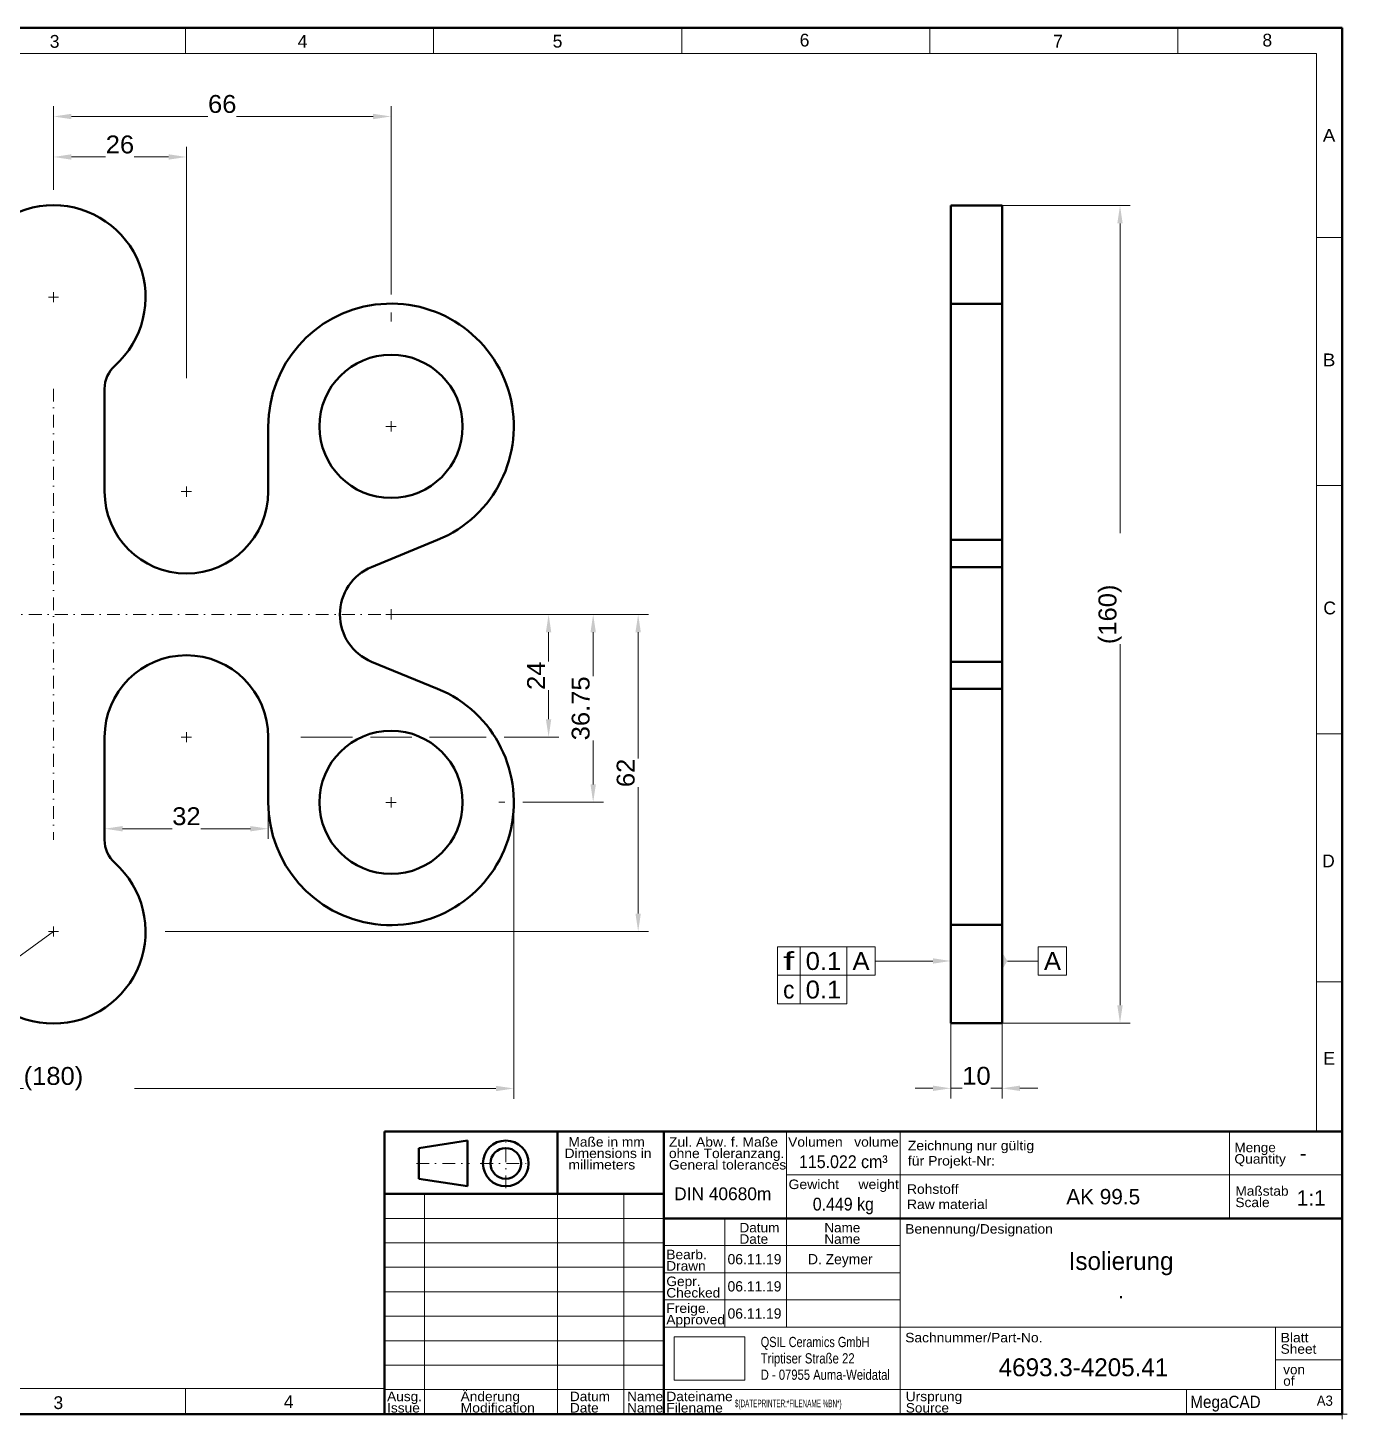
# Model space of a CAD drawing. Header units: millimetres. Extents: x -665 to -264, y 166 to 438.
# Drawn here: x -521.9 to -264, y 166 to 438 of the extents above; entities that cross this region are included whole.
import ezdxf
from ezdxf.enums import TextEntityAlignment as Align

# ---------------------------------------------------------------- set-up
doc = ezdxf.new("R2010")
doc.units = ezdxf.units.MM
doc.header["$LTSCALE"] = 5
doc.header["$PDMODE"] = 2
doc.header["$PDSIZE"] = 1
doc.linetypes.add('AUSGEZOGEN', pattern=[0])
doc.linetypes.add('DASHDOT', pattern=[1, 0.5, -0.25, 0, -0.25])
for name, color, linetype, true_color in [('Layer0', 9, 'Continuous', 0xc0c0c0), ('Layer1', 18, 'Continuous', 0x000000), ('Layer10', 18, 'Continuous', 0x000000), ('Layer100', 18, 'Continuous', 0x000000), ('Layer12', 18, 'Continuous', 0x000000), ('Layer15', 18, 'Continuous', 0x000000), ('Layer17', 18, 'Continuous', 0x000000), ('Layer30', 18, 'Continuous', 0x000000), ('Layer5', 18, 'Continuous', 0x000000), ('Layer6', 18, 'Continuous', 0x000000)]:
    doc.layers.add(name, color=color, linetype=linetype, true_color=true_color)
doc.styles.add('Arial', font='')
doc.styles.add('Frutiger Light', font='arial.ttf')
doc.styles.add('Open Sans', font='')
doc.styles.add('Toleranzfont', font='IGES1003.SHX')
doc.styles.get('Arial').set_extended_font_data('Arial')
doc.styles.get('Open Sans').set_extended_font_data('Arial')
doc.dimstyles.new('ISO-25', dxfattribs={"dimtxt": 2.5, "dimasz": 2.5, "dimexe": 1.25, "dimexo": 0.625, "dimtad": 1, "dimtxsty": 'Standard', "dimcen": 2.5, "dimadec": 0, "dimazin": 0, "dimtfac": 1, "dimtmove": 0, "dimatfit": 3, "dimfxl": 1, "dimarcsym": 0})
picture_1 = doc.add_image_def('image1.jpg', size_in_pixel=(1820, 1115))

# ---------------------------------------------------------------- blocks, each defined once
blk = doc.blocks.new('*D1')
at = {"layer": 'Layer6', "linetype": 'AUSGEZOGEN', "lineweight": 18, "true_color": 0x000000}
for points in [[(-516.92, 412.75), (-513.42, 412.23), (-513.42, 413.28)], [(-490.92, 412.75), (-494.42, 413.28), (-494.42, 412.23)]]:
    blk.add_hatch(color=18, dxfattribs=at).paths.add_polyline_path(points, flags=0)
at = {"layer": 'Layer6', "color": 18, "linetype": 'AUSGEZOGEN', "lineweight": 18, "true_color": 0x000000}
for p, q in [((-516.92, 406.34), (-516.92, 414.75)), ((-490.92, 369.52), (-490.92, 414.75)), ((-513.42, 412.75), (-494.42, 412.75))]:
    blk.add_line(p, q, dxfattribs=at)
at = {"color": 18, "linetype": 'AUSGEZOGEN', "lineweight": 18, "true_color": 0x000000}
blk.add_wipeout([(-506.7, 412.4), (-501.15, 412.4), (-501.15, 418), (-506.7, 418)], dxfattribs=at).dxf.layer = 'Layer6'
at = {"layer": 'Layer6', "color": 18, "linetype": 'AUSGEZOGEN', "lineweight": 18, "true_color": 0x000000, "style": 'Arial', "width": 1.022938}
blk.add_text('26', height=3.5, dxfattribs=at).set_placement((-506.7, 413.45), (-501.15, 413.45), align=Align.FIT)
blk = doc.blocks.new('*D2')
at = {"layer": 'Layer6', "linetype": 'AUSGEZOGEN', "lineweight": 18, "true_color": 0x000000}
for points in [[(-516.92, 420.67), (-513.42, 420.14), (-513.42, 421.19)], [(-450.92, 420.67), (-454.42, 421.19), (-454.42, 420.14)]]:
    blk.add_hatch(color=18, dxfattribs=at).paths.add_polyline_path(points, flags=0)
at = {"layer": 'Layer6', "color": 18, "linetype": 'AUSGEZOGEN', "lineweight": 18, "true_color": 0x000000}
for p, q in [((-516.92, 414.5), (-516.92, 422.67)), ((-450.92, 385.84), (-450.92, 422.67)), ((-513.42, 420.67), (-454.42, 420.67)), ((-516.92, 406.48), (-516.92, 411)), ((-450.92, 380.57), (-450.92, 382.34))]:
    blk.add_line(p, q, dxfattribs=at)
at = {"color": 18, "linetype": 'AUSGEZOGEN', "lineweight": 18, "true_color": 0x000000}
blk.add_wipeout([(-486.7, 420.32), (-481.15, 420.32), (-481.15, 425.92), (-486.7, 425.92)], dxfattribs=at).dxf.layer = 'Layer6'
at = {"layer": 'Layer6', "color": 18, "linetype": 'AUSGEZOGEN', "lineweight": 18, "true_color": 0x000000, "style": 'Arial', "width": 1.022938}
blk.add_text('66', height=3.5, dxfattribs=at).set_placement((-486.7, 421.37), (-481.15, 421.37), align=Align.FIT)
blk = doc.blocks.new('*D3')
at = {"layer": 'Layer6', "linetype": 'AUSGEZOGEN', "lineweight": 18, "true_color": 0x000000}
for points in [[(-420.12, 323.34), (-420.65, 319.84), (-419.6, 319.84)], [(-420.12, 299.34), (-419.6, 302.84), (-420.65, 302.84)]]:
    blk.add_hatch(color=18, dxfattribs=at).paths.add_polyline_path(points, flags=0)
at = {"layer": 'Layer6', "color": 18, "linetype": 'AUSGEZOGEN', "lineweight": 18, "true_color": 0x000000}
for p, q in [((-450.92, 323.34), (-418.12, 323.34)), ((-420.12, 319.84), (-420.12, 302.84)), ((-468.58, 299.34), (-458.46, 299.34)), ((-454.96, 299.34), (-446.89, 299.34)), ((-443.39, 299.34), (-432.34, 299.34)), ((-428.84, 299.34), (-418.12, 299.34))]:
    blk.add_line(p, q, dxfattribs=at)
at = {"color": 18, "linetype": 'AUSGEZOGEN', "lineweight": 18, "true_color": 0x000000}
blk.add_wipeout([(-419.77, 308.56), (-419.77, 314.12), (-425.37, 314.12), (-425.37, 308.56)], dxfattribs=at).dxf.layer = 'Layer6'
at = {"layer": 'Layer6', "color": 18, "linetype": 'AUSGEZOGEN', "lineweight": 18, "true_color": 0x000000, "style": 'Arial', "width": 1.022938}
blk.add_text('24', height=3.5, rotation=90, dxfattribs=at).set_placement((-420.82, 308.56), (-420.82, 314.12), align=Align.FIT)
blk = doc.blocks.new('*D4')
at = {"layer": 'Layer6', "linetype": 'AUSGEZOGEN', "lineweight": 18, "true_color": 0x000000}
for points in [[(-411.41, 323.34), (-411.93, 319.84), (-410.88, 319.84)], [(-411.41, 286.59), (-410.88, 290.09), (-411.93, 290.09)]]:
    blk.add_hatch(color=18, dxfattribs=at).paths.add_polyline_path(points, flags=0)
at = {"layer": 'Layer6', "color": 18, "linetype": 'AUSGEZOGEN', "lineweight": 18, "true_color": 0x000000}
for p, q in [((-450.92, 323.34), (-421.87, 323.34)), ((-418.37, 323.34), (-409.41, 323.34)), ((-411.41, 319.84), (-411.41, 290.09)), ((-429.87, 286.59), (-428.67, 286.59)), ((-425.17, 286.59), (-409.41, 286.59))]:
    blk.add_line(p, q, dxfattribs=at)
at = {"color": 18, "linetype": 'AUSGEZOGEN', "lineweight": 18, "true_color": 0x000000}
blk.add_wipeout([(-411.06, 298.71), (-411.06, 311.21), (-416.66, 311.21), (-416.66, 298.71)], dxfattribs=at).dxf.layer = 'Layer6'
at = {"layer": 'Layer6', "color": 18, "linetype": 'AUSGEZOGEN', "lineweight": 18, "true_color": 0x000000, "style": 'Arial', "width": 1.022938}
blk.add_text('36.75', height=3.5, rotation=90, dxfattribs=at).set_placement((-412.11, 298.71), (-412.11, 311.21), align=Align.FIT)
blk = doc.blocks.new('*D5')
at = {"layer": 'Layer6', "linetype": 'AUSGEZOGEN', "lineweight": 18, "true_color": 0x000000}
for points in [[(-402.61, 323.34), (-403.14, 319.84), (-402.09, 319.84)], [(-402.61, 261.34), (-402.09, 264.84), (-403.14, 264.84)]]:
    blk.add_hatch(color=18, dxfattribs=at).paths.add_polyline_path(points, flags=0)
at = {"layer": 'Layer6', "color": 18, "linetype": 'AUSGEZOGEN', "lineweight": 18, "true_color": 0x000000}
for p, q in [((-411.41, 323.34), (-400.61, 323.34)), ((-402.61, 319.84), (-402.61, 264.84)), ((-495.1, 261.34), (-400.61, 261.34))]:
    blk.add_line(p, q, dxfattribs=at)
at = {"color": 18, "linetype": 'AUSGEZOGEN', "lineweight": 18, "true_color": 0x000000}
blk.add_wipeout([(-402.26, 289.56), (-402.26, 295.12), (-407.86, 295.12), (-407.86, 289.56)], dxfattribs=at).dxf.layer = 'Layer6'
at = {"layer": 'Layer6', "color": 18, "linetype": 'AUSGEZOGEN', "lineweight": 18, "true_color": 0x000000, "style": 'Arial', "width": 1.022938}
blk.add_text('62', height=3.5, rotation=90, dxfattribs=at).set_placement((-403.31, 289.56), (-403.31, 295.12), align=Align.FIT)
blk = doc.blocks.new('*D6')
at = {"layer": 'Layer6', "linetype": 'AUSGEZOGEN', "lineweight": 18, "true_color": 0x000000}
for points in [[(-506.92, 281.43), (-503.42, 280.9), (-503.42, 281.95)], [(-474.92, 281.43), (-478.42, 281.95), (-478.42, 280.9)]]:
    blk.add_hatch(color=18, dxfattribs=at).paths.add_polyline_path(points, flags=0)
at = {"layer": 'Layer6', "color": 18, "linetype": 'AUSGEZOGEN', "lineweight": 18, "true_color": 0x000000}
for p, q in [((-506.92, 289.28), (-506.92, 279.43)), ((-474.92, 286.59), (-474.92, 279.43)), ((-503.42, 281.43), (-478.42, 281.43))]:
    blk.add_line(p, q, dxfattribs=at)
at = {"color": 18, "linetype": 'AUSGEZOGEN', "lineweight": 18, "true_color": 0x000000}
blk.add_wipeout([(-493.7, 281.08), (-488.15, 281.08), (-488.15, 286.68), (-493.7, 286.68)], dxfattribs=at).dxf.layer = 'Layer6'
at = {"layer": 'Layer6', "color": 18, "linetype": 'AUSGEZOGEN', "lineweight": 18, "true_color": 0x000000, "style": 'Arial', "width": 1.022938}
blk.add_text('32', height=3.5, dxfattribs=at).set_placement((-493.7, 282.13), (-488.15, 282.13), align=Align.FIT)
blk = doc.blocks.new('*D7')
at = {"layer": 'Layer6', "linetype": 'AUSGEZOGEN', "lineweight": 18, "true_color": 0x000000}
for points in [[(-606.92, 230.65), (-603.42, 230.12), (-603.42, 231.17)], [(-426.92, 230.65), (-430.42, 231.17), (-430.42, 230.12)]]:
    blk.add_hatch(color=18, dxfattribs=at).paths.add_polyline_path(points, flags=0)
at = {"layer": 'Layer6', "color": 18, "linetype": 'AUSGEZOGEN', "lineweight": 18, "true_color": 0x000000}
for p, q in [((-606.92, 286.59), (-606.92, 228.65)), ((-426.92, 286.59), (-426.92, 228.65)), ((-603.42, 230.65), (-430.42, 230.65))]:
    blk.add_line(p, q, dxfattribs=at)
at = {"color": 18, "linetype": 'AUSGEZOGEN', "lineweight": 18, "true_color": 0x000000}
blk.add_wipeout([(-522.75, 230.3), (-511.1, 230.3), (-511.1, 235.9), (-522.75, 235.9)], dxfattribs=at).dxf.layer = 'Layer6'
at = {"layer": 'Layer6', "color": 18, "linetype": 'AUSGEZOGEN', "lineweight": 18, "true_color": 0x000000, "style": 'Arial', "width": 1.016129}
blk.add_text('(', height=3.5, dxfattribs=at).set_placement((-522.75, 231.35), (-521.09, 231.35), align=Align.FIT)
at = {"color": 18, "linetype": 'AUSGEZOGEN', "lineweight": 18, "true_color": 0x000000}
blk.add_wipeout([(-521.09, 230.3), (-509.45, 230.3), (-509.45, 235.9), (-521.09, 235.9)], dxfattribs=at).dxf.layer = 'Layer6'
at = {"layer": 'Layer6', "color": 18, "linetype": 'AUSGEZOGEN', "lineweight": 18, "true_color": 0x000000, "style": 'Arial', "width": 1.022938}
blk.add_text('180', height=3.5, dxfattribs=at).set_placement((-521.09, 231.35), (-512.76, 231.35), align=Align.FIT)
at = {"color": 18, "linetype": 'AUSGEZOGEN', "lineweight": 18, "true_color": 0x000000}
blk.add_wipeout([(-512.76, 230.3), (-501.11, 230.3), (-501.11, 235.9), (-512.76, 235.9)], dxfattribs=at).dxf.layer = 'Layer6'
at = {"layer": 'Layer6', "color": 18, "linetype": 'AUSGEZOGEN', "lineweight": 18, "true_color": 0x000000, "style": 'Arial', "width": 1.016129}
blk.add_text(')', height=3.5, dxfattribs=at).set_placement((-512.76, 231.35), (-511.1, 231.35), align=Align.FIT)
blk = doc.blocks.new('*D8')
at = {"layer": 'Layer6', "linetype": 'AUSGEZOGEN', "lineweight": 18, "true_color": 0x000000}
for points in [[(-308.41, 403.25), (-308.94, 399.75), (-307.89, 399.75)], [(-308.41, 243.42), (-307.89, 246.92), (-308.94, 246.92)]]:
    blk.add_hatch(color=18, dxfattribs=at).paths.add_polyline_path(points, flags=0)
at = {"layer": 'Layer6', "color": 18, "linetype": 'AUSGEZOGEN', "lineweight": 18, "true_color": 0x000000}
for p, q in [((-336.48, 403.25), (-306.41, 403.25)), ((-308.41, 246.92), (-308.41, 399.75)), ((-336.48, 243.42), (-306.41, 243.42))]:
    blk.add_line(p, q, dxfattribs=at)
at = {"color": 18, "linetype": 'AUSGEZOGEN', "lineweight": 18, "true_color": 0x000000}
blk.add_wipeout([(-308.06, 317.52), (-308.06, 329.16), (-313.66, 329.16), (-313.66, 317.52)], dxfattribs=at).dxf.layer = 'Layer6'
at = {"layer": 'Layer6', "color": 18, "linetype": 'AUSGEZOGEN', "lineweight": 18, "true_color": 0x000000, "style": 'Arial', "width": 1.016129}
blk.add_text('(', height=3.5, rotation=90, dxfattribs=at).set_placement((-309.11, 317.52), (-309.11, 319.17), align=Align.FIT)
at = {"color": 18, "linetype": 'AUSGEZOGEN', "lineweight": 18, "true_color": 0x000000}
blk.add_wipeout([(-308.06, 319.17), (-308.06, 330.81), (-313.66, 330.81), (-313.66, 319.17)], dxfattribs=at).dxf.layer = 'Layer6'
at = {"layer": 'Layer6', "color": 18, "linetype": 'AUSGEZOGEN', "lineweight": 18, "true_color": 0x000000, "style": 'Arial', "width": 1.022938}
blk.add_text('160', height=3.5, rotation=90, dxfattribs=at).set_placement((-309.11, 319.17), (-309.11, 327.5), align=Align.FIT)
at = {"color": 18, "linetype": 'AUSGEZOGEN', "lineweight": 18, "true_color": 0x000000}
blk.add_wipeout([(-308.06, 327.5), (-308.06, 339.15), (-313.66, 339.15), (-313.66, 327.5)], dxfattribs=at).dxf.layer = 'Layer6'
at = {"layer": 'Layer6', "color": 18, "linetype": 'AUSGEZOGEN', "lineweight": 18, "true_color": 0x000000, "style": 'Arial', "width": 1.016129}
blk.add_text(')', height=3.5, rotation=90, dxfattribs=at).set_placement((-309.11, 327.5), (-309.11, 329.16), align=Align.FIT)
blk = doc.blocks.new('*D9')
at = {"layer": 'Layer6', "linetype": 'AUSGEZOGEN', "lineweight": 18, "true_color": 0x000000}
for points in [[(-341.48, 230.68), (-344.98, 231.21), (-344.98, 230.16)], [(-331.48, 230.68), (-327.98, 230.16), (-327.98, 231.21)]]:
    blk.add_hatch(color=18, dxfattribs=at).paths.add_polyline_path(points, flags=0)
at = {"layer": 'Layer6', "color": 18, "linetype": 'AUSGEZOGEN', "lineweight": 18, "true_color": 0x000000}
for p, q in [((-341.48, 243.42), (-341.48, 228.68)), ((-331.48, 243.42), (-331.48, 228.68)), ((-344.98, 230.68), (-348.48, 230.68)), ((-341.48, 230.68), (-331.48, 230.68)), ((-327.98, 230.68), (-324.48, 230.68))]:
    blk.add_line(p, q, dxfattribs=at)
at = {"color": 18, "linetype": 'AUSGEZOGEN', "lineweight": 18, "true_color": 0x000000}
blk.add_wipeout([(-339.26, 230.33), (-333.7, 230.33), (-333.7, 235.93), (-339.26, 235.93)], dxfattribs=at).dxf.layer = 'Layer6'
at = {"layer": 'Layer6', "color": 18, "linetype": 'AUSGEZOGEN', "lineweight": 18, "true_color": 0x000000, "style": 'Arial', "width": 1.022938}
blk.add_text('10', height=3.5, dxfattribs=at).set_placement((-339.26, 231.38), (-333.7, 231.38), align=Align.FIT)
blk = doc.blocks.new('DimBlk_nNn012')
at = {"layer": 'Layer6', "linetype": 'AUSGEZOGEN', "lineweight": 18, "true_color": 0x000000}
blk.add_hatch(color=18, dxfattribs=at).paths.add_polyline_path([(-531.48, 250.75), (-534.62, 249.12), (-534.01, 248.27)], flags=0)
at = {"layer": 'Layer6', "color": 18, "linetype": 'AUSGEZOGEN', "lineweight": 18, "true_color": 0x000000}
for p, q in [((-516.92, 261.34), (-531.48, 250.75)), ((-534.32, 248.7), (-542.92, 242.44))]:
    blk.add_line(p, q, dxfattribs=at)
at = {"color": 18, "linetype": 'AUSGEZOGEN', "lineweight": 18, "true_color": 0x000000}
blk.add_wipeout([(-558.92, 242.09), (-549.75, 242.09), (-549.75, 247.69), (-558.92, 247.69)], dxfattribs=at).dxf.layer = 'Layer6'
at = {"layer": 'Layer6', "color": 18, "linetype": 'AUSGEZOGEN', "lineweight": 18, "true_color": 0x000000}
blk.add_line((-542.92, 242.44), (-558.92, 242.44), dxfattribs=at)
at = {"layer": 'Layer6', "color": 18, "linetype": 'AUSGEZOGEN', "lineweight": 18, "true_color": 0x000000, "style": 'Arial', "width": 1.02375}
blk.add_text('R18', height=3.5, dxfattribs=at).set_placement((-558.92, 243.14), (-549.75, 243.14), align=Align.FIT)
blk = doc.blocks.new('DimBlk_nNn013')
at = {"layer": 'Layer6', "linetype": 'AUSGEZOGEN', "lineweight": 18, "true_color": 0x000000}
blk.add_hatch(color=18, dxfattribs=at).paths.add_polyline_path([(-330.43, 255.57), (-331.48, 253.82), (-331.48, 257.32)], flags=0)
at = {"layer": 'Layer6', "color": 18, "linetype": 'AUSGEZOGEN', "lineweight": 18, "true_color": 0x000000}
for p, q in [((-318.85, 258.37), (-324.38, 258.37)), ((-324.38, 258.37), (-324.38, 252.77)), ((-318.85, 252.77), (-318.85, 258.37)), ((-330.43, 255.57), (-324.38, 255.57)), ((-324.38, 252.77), (-318.85, 252.77))]:
    blk.add_line(p, q, dxfattribs=at)
at = {"layer": 'Layer6', "color": 18, "linetype": 'AUSGEZOGEN', "lineweight": 18, "true_color": 0x000000, "style": 'Arial', "width": 1.021804}
blk.add_text('A', height=3.5, dxfattribs=at).set_placement((-323.28, 253.82), (-319.95, 253.82), align=Align.FIT)
blk = doc.blocks.new('DimBlk_nNn014')
at = {"layer": 'Layer6', "linetype": 'AUSGEZOGEN', "lineweight": 18, "true_color": 0x000000}
blk.add_hatch(color=18, dxfattribs=at).paths.add_polyline_path([(-341.48, 255.57), (-344.98, 256.1), (-344.98, 255.05)], flags=0)
at = {"layer": 'Layer6', "color": 18, "linetype": 'AUSGEZOGEN', "lineweight": 18, "true_color": 0x000000}
for p, q in [((-356.28, 258.37), (-375.38, 258.37)), ((-375.38, 258.37), (-375.38, 252.77)), ((-370.97, 252.77), (-370.97, 258.37)), ((-361.82, 252.77), (-361.82, 258.37)), ((-356.28, 252.77), (-356.28, 258.37)), ((-344.98, 255.57), (-356.28, 255.57)), ((-375.38, 252.77), (-356.28, 252.77))]:
    blk.add_line(p, q, dxfattribs=at)
for s, style, width, p, p2 in [('f', 'Toleranzfont', 0.945, (-374.27, 253.82), (-372.07, 253.82)), ('0.1', 'Arial', 1.022938, (-369.86, 253.82), (-362.92, 253.82)), ('A', 'Arial', 1.021804, (-360.71, 253.82), (-357.38, 253.82))]:
    blk.add_text(s, height=3.5, dxfattribs=dict(at, style=style, width=width)).set_placement(p, p2, align=Align.FIT)
blk = doc.blocks.new('DimBlk_nNn015')
at = {"layer": 'Layer6', "color": 18, "linetype": 'AUSGEZOGEN', "lineweight": 18, "true_color": 0x000000}
for p, q in [((-361.81, 252.79), (-375.37, 252.79)), ((-375.37, 252.79), (-375.37, 247.19)), ((-370.96, 247.19), (-370.96, 252.79)), ((-361.81, 247.19), (-361.81, 252.79)), ((-375.37, 247.19), (-361.81, 247.19))]:
    blk.add_line(p, q, dxfattribs=at)
for s, style, width, p, p2 in [('c', 'Toleranzfont', 0.945, (-374.27, 248.24), (-372.07, 248.24)), ('0.1', 'Arial', 1.022938, (-369.86, 248.24), (-362.92, 248.24))]:
    blk.add_text(s, height=3.5, dxfattribs=dict(at, style=style, width=width)).set_placement(p, p2, align=Align.FIT)

msp = doc.modelspace()

# ---------------------------------------------------------------- linework, layer by layer
at = {"layer": 'Layer0', "color": 18, "linetype": 'AUSGEZOGEN', "lineweight": 18, "true_color": 0x000000}
msp.add_point((-265, 167), dxfattribs=at)
msp.add_point((-265, 167), dxfattribs=at)
at = {"layer": 'Layer1', "color": 18, "linetype": 'DASHDOT', "lineweight": 18, "true_color": 0x000000}
for p, q in [((-516.924, 367.448), (-516.924, 279.225)), ((-582.924, 323.337), (-450.924, 323.337))]:
    msp.add_line(p, q, dxfattribs=at)
for p in [(-516.924, 385.337), (-450.924, 360.087), (-490.924, 347.337), (-490.924, 299.337), (-450.924, 286.587), (-516.924, 261.337)]:
    msp.add_point(p, dxfattribs=at)
at = {"layer": 'Layer10', "color": 18, "linetype": 'AUSGEZOGEN', "lineweight": 50, "true_color": 0x000000}
for p, q in [((-265, 438), (-657.1, 438)), ((-265, 167), (-265, 438)), ((-452.199, 222.25), (-452.199, 166.999)), ((-265, 222.25), (-452.199, 222.25)), ((-445.5, 219), (-436, 220.472)), ((-436, 211.528), (-436, 220.472)), ((-418.4, 222.25), (-418.4, 210.031)), ((-397.6, 222.25), (-397.6, 167)), ((-265, 222.25), (-265, 167)), ((-445.5, 213), (-445.5, 219)), ((-436, 211.528), (-445.5, 213)), ((-397.6, 210.031), (-452.199, 210.031)), ((-265, 205.25), (-397.6, 205.25)), ((-657.1, 167), (-265, 167)), ((-265, 167), (-452.199, 166.999)), ((-452.199, 167), (-265, 167))]:
    msp.add_line(p, q, dxfattribs=at)
for radius in [4.472, 3]:
    msp.add_circle((-428.5, 216), radius, dxfattribs=at)
at = {"layer": 'Layer12', "color": 18, "linetype": 'DASHDOT', "lineweight": 18, "true_color": 0x000000}
for p, q in [((-428.5, 211.16), (-428.5, 220.934)), ((-445.957, 216), (-435.572, 216)), ((-433.479, 216), (-423.546, 216))]:
    msp.add_line(p, q, dxfattribs=at)
at = {"layer": 'Layer15', "color": 18, "linetype": 'AUSGEZOGEN', "lineweight": 18, "true_color": 0x000000}
for p, q in [((-491.1, 438), (-491.1, 433)), ((-442.6, 438), (-442.6, 433)), ((-394.1, 438), (-394.1, 433)), ((-345.6, 438), (-345.6, 433)), ((-297.1, 438), (-297.1, 433)), ((-270, 433), (-652.1, 433)), ((-270, 222.25), (-270, 433)), ((-265, 397), (-270, 397)), ((-265, 348.5), (-270, 348.5)), ((-265, 300), (-270, 300)), ((-265, 251.5), (-270, 251.5)), ((-373.6, 222.25), (-373.6, 184)), ((-351.4, 222.25), (-351.4, 167)), ((-287.025, 222.25), (-287.025, 205.25)), ((-265, 213.75), (-351.4, 213.75)), ((-444.4, 210.031), (-444.4, 167)), ((-418.4, 210.031), (-418.4, 167)), ((-405.4, 210.031), (-405.4, 167)), ((-397.6, 205.25), (-452.199, 205.25)), ((-385.699, 205.25), (-385.699, 184)), ((-397.6, 200.469), (-452.199, 200.469)), ((-351.4, 199.938), (-397.6, 199.938)), ((-397.6, 195.688), (-452.199, 195.688)), ((-351.4, 194.625), (-397.6, 194.625)), ((-397.6, 190.906), (-452.199, 190.906)), ((-351.4, 189.312), (-397.6, 189.312)), ((-397.6, 186.125), (-452.199, 186.125)), ((-351.4, 184), (-397.6, 184)), ((-265, 184), (-351.4, 184)), ((-278, 184), (-278, 171.781)), ((-397.6, 181.344), (-452.199, 181.344)), ((-265, 177.625), (-278, 177.625)), ((-397.6, 176.562), (-452.199, 176.562)), ((-652.1, 172), (-452.199, 172)), ((-491.1, 172), (-491.1, 167)), ((-397.6, 171.781), (-452.199, 171.781)), ((-265, 171.781), (-397.6, 171.781)), ((-295.416, 171.781), (-295.416, 167))]:
    msp.add_line(p, q, dxfattribs=at)
at = {"layer": 'Layer17', "color": 18, "linetype": 'AUSGEZOGEN', "lineweight": 50, "true_color": 0x000000}
for p, q in [((-331.48, 403.253), (-341.48, 403.253)), ((-341.48, 403.253), (-341.48, 384.033)), ((-331.48, 403.253), (-331.48, 384.033)), ((-331.48, 384.033), (-341.48, 384.033)), ((-341.48, 384.033), (-341.48, 337.883)), ((-331.48, 384.033), (-331.48, 337.883)), ((-506.924, 347.337), (-506.924, 367.448)), ((-474.924, 360.087), (-474.924, 347.337)), ((-454.719, 332.588), (-441.815, 337.883)), ((-341.48, 337.883), (-331.48, 337.883)), ((-341.48, 337.883), (-341.48, 332.588)), ((-331.48, 332.588), (-331.48, 337.883)), ((-331.48, 332.588), (-341.48, 332.588)), ((-341.48, 314.085), (-341.48, 332.588)), ((-331.48, 314.085), (-331.48, 332.588)), ((-441.815, 308.791), (-454.719, 314.085)), ((-341.48, 314.085), (-331.48, 314.085)), ((-341.48, 314.085), (-341.48, 308.791)), ((-331.48, 308.791), (-331.48, 314.085)), ((-341.48, 308.791), (-331.48, 308.791)), ((-341.48, 262.641), (-341.48, 308.791)), ((-331.48, 262.641), (-331.48, 308.791)), ((-506.924, 279.225), (-506.924, 299.337)), ((-474.924, 299.337), (-474.924, 286.587)), ((-341.48, 262.641), (-331.48, 262.641)), ((-341.48, 243.42), (-341.48, 262.641)), ((-331.48, 243.42), (-331.48, 262.641)), ((-341.48, 243.42), (-331.48, 243.42))]:
    msp.add_line(p, q, dxfattribs=at)
for centre in [(-450.924, 360.087), (-450.924, 286.587)]:
    msp.add_circle(centre, 14, dxfattribs=at)
for centre, radius, start, end in [((-516.924, 385.337), 18, 311.81031, 228.18969), ((-450.924, 360.087), 24, 292.30599, 180), ((-500.924, 367.448), 6, 131.81031, 180), ((-490.924, 347.337), 16, 180, 0), ((-450.924, 323.337), 10, 112.30599, 247.69401), ((-490.924, 299.337), 16, 0, 180), ((-450.924, 286.587), 24, 180, 67.69401), ((-500.924, 279.225), 6, 180, 228.18969), ((-516.924, 261.337), 18, 131.81031, 48.18969)]:
    msp.add_arc(centre, radius, start, end, dxfattribs=at)

# ---------------------------------------------------------------- block references
for name in ['DimBlk_nNn014', 'DimBlk_nNn015']:
    msp.add_blockref(name, (0, 0))

# ---------------------------------------------------------------- texts
at = {"layer": 'Layer30', "color": 18, "linetype": 'AUSGEZOGEN', "lineweight": 18, "true_color": 0x000000}
for s, height, style, width, p, p2 in [('3', 2.5, 'Arial', 0.979381, (-517.644, 434.101), (-515.744, 434.101)), ('4', 2.5, 'Arial', 0.979381, (-469.174, 434.117), (-467.274, 434.117)), ('5', 2.5, 'Arial', 0.979381, (-419.321, 434.14), (-417.421, 434.14)), ('6', 2.5, 'Arial', 0.979381, (-371.031, 434.351), (-369.131, 434.351)), ('7', 2.5, 'Arial', 0.979381, (-321.476, 434.14), (-319.576, 434.14)), ('8', 2.5, 'Arial', 0.979381, (-280.567, 434.351), (-278.667, 434.351)), ('A', 2.5, 'Arial', 1.059792, (-268.773, 415.723), (-266.307, 415.723)), ('B', 2.5, 'Arial', 1.059792, (-268.773, 371.834), (-266.307, 371.834)), ('C', 2.5, 'Arial', 0.978836, (-268.658, 323.337), (-266.191, 323.337)), ('D', 2.5, 'Arial', 0.978836, (-268.899, 273.889), (-266.432, 273.889)), ('E', 2.5, 'Arial', 0.973863, (-268.658, 235.297), (-266.391, 235.297)), ('Datum', 1.86, 'Frutiger Light', 1.022613, (-382.814, 202.518), (-374.995, 202.518)), ('Date', 1.86, 'Frutiger Light', 1.024976, (-382.814, 200.286), (-377.194, 200.286)), ('3', 2.5, 'Arial', 0.979381, (-516.924, 167.981), (-515.024, 167.981)), ('4', 2.5, 'Arial', 0.979381, (-471.886, 168.158), (-469.986, 168.158)), ('MegaCAD', 2.384, 'Frutiger Light', 0.89516, (-294.662, 168.199), (-280.923, 168.199))]:
    msp.add_text(s, height=height, dxfattribs=dict(at, style=style, width=width)).set_placement(p, p2, align=Align.FIT)
at = {"layer": 'Layer30', "color": 18, "linetype": 'AUSGEZOGEN', "lineweight": 18, "true_color": 0x000000, "style": 'Frutiger Light'}
for s, width, p, p2 in [(' Maße in mm', 1.035405, (-417, 219.278), (-401.316, 219.278)), ('Zul. Abw. f. Maße', 1.047792, (-396.6, 219.268), (-375.283, 219.268)), ('Volumen   volume', 1.041412, (-373.299, 219.268), (-351.66, 219.268)), ('Zeichnung nur gültig', 1.049381, (-349.888, 218.558), (-325.205, 218.558)), ('Dimensions in', 1.04248, (-417, 217.046), (-400.005, 217.046)), ('ohne Toleranzang.', 1.042736, (-396.6, 217.036), (-374.028, 217.036)), ('Quantity', 1.040922, (-286.046, 215.954), (-275.982, 215.954)), ('Menge', 1.020204, (-286.046, 218.186), (-277.949, 218.186)), (' millimeters', 1.05196, (-417, 214.814), (-403.192, 214.814)), ('General tolerances', 1.045848, (-396.6, 214.804), (-373.661, 214.804)), ('für Projekt-Nr:', 1.054652, (-349.888, 215.582), (-332.847, 215.582)), ('Rohstoff', 1.04207, (-350.052, 210.052), (-339.977, 210.052)), ('Maßstab', 1.028282, (-285.85, 209.686), (-275.465, 209.686)), ('Raw material', 1.042036, (-350.052, 207.076), (-334.268, 207.076)), ('Scale', 1.029797, (-285.85, 207.454), (-279.163, 207.454)), ('Name', 1.013658, (-366.209, 202.518), (-359.19, 202.518)), ('Benennung/Designation', 1.041516, (-350.4, 202.268), (-321.542, 202.268)), ('Name', 1.013658, (-366.209, 200.286), (-359.19, 200.286)), ('Bearb.', 1.034044, (-397.1, 197.268), (-389.191, 197.268)), ('Drawn', 1.023147, (-397.1, 195.036), (-389.425, 195.036)), ('Gepr.', 1.029797, (-397.1, 192.018), (-390.413, 192.018)), ('Checked', 1.02781, (-397.1, 189.786), (-386.57, 189.786)), ('Freige.', 1.042099, (-397.1, 186.768), (-388.68, 186.768)), ('Approved', 1.031625, (-397.1, 184.536), (-385.637, 184.536)), ('Sachnummer/Part-No.', 1.038704, (-350.4, 181.018), (-323.575, 181.018)), ('Blatt', 1.045618, (-277, 181.018), (-271.568, 181.018)), ('Sheet', 1.028308, (-277, 178.786), (-270.025, 178.786)), ('von', 1.016467, (-276.5, 174.768), (-272.246, 174.768)), ('of', 1.015747, (-276.5, 172.536), (-274.301, 172.536)), ('Ausg.', 1.029036, (-451.699, 169.518), (-444.868, 169.518)), ('Änderung', 1.031153, (-437.32, 169.518), (-425.713, 169.518)), ('Datum', 1.022613, (-415.947, 169.518), (-408.128, 169.518)), ('Name', 1.013658, (-404.764, 169.518), (-397.744, 169.518)), ('Dateiname', 1.033504, (-397.1, 169.518), (-384.126, 169.518)), ('Ursprung', 1.034159, (-350.3, 169.518), (-339.259, 169.518)), ('Issue', 1.032905, (-451.699, 167.286), (-445.29, 167.286)), ('Modification', 1.048175, (-437.32, 167.286), (-422.802, 167.286)), ('Date', 1.024976, (-415.947, 167.286), (-410.327, 167.286)), ('Name', 1.013658, (-404.764, 167.286), (-397.744, 167.286)), ('Filename', 1.034159, (-397.1, 167.286), (-386.059, 167.286)), ('Source', 1.029057, (-350.3, 167.286), (-341.836, 167.286))]:
    msp.add_text(s, height=1.86, rotation=0, dxfattribs=dict(at, width=width)).set_placement(p, p2, align=Align.FIT)

# ---------------------------------------------------------------- pictures from other files: only their frames are drawn
at = {"layer": 'Layer0', "color": 18, "linetype": 'AUSGEZOGEN', "lineweight": 18, "true_color": 0x000000}
image = msp.add_image(picture_1, insert=(-395.6, 173.62), size_in_units=(13.874, 8.5), dxfattribs=at)
image.dxf.flags = 7

# ---------------------------------------------------------------- wipeouts: each hides what was drawn before it
at = {"color": 18, "linetype": 'AUSGEZOGEN', "lineweight": 18, "true_color": 0x000000}
for points in [[(-273.301, 215.6), (-271.957, 215.6), (-271.957, 220.4), (-273.301, 220.4)], [(-395.572, 208.059), (-376.572, 208.059), (-376.572, 212.059), (-395.572, 212.059)], [(-318.91, 207.1), (-304.474, 207.1), (-304.474, 211.9), (-318.91, 211.9)], [(-273.856, 206.857), (-268.214, 206.857), (-268.214, 211.657), (-273.856, 211.657)], [(-318.449, 194.122), (-297.951, 194.122), (-297.951, 199.722), (-318.449, 199.722)], [(-332.131, 173.346), (-298.971, 173.346), (-298.971, 178.946), (-332.131, 178.946)]]:
    msp.add_wipeout(points, dxfattribs=at).dxf.layer = 'Layer100'

# ---------------------------------------------------------------- next in the draw order: texts
at = {"layer": 'Layer100', "color": 18, "linetype": 'AUSGEZOGEN', "lineweight": 18, "true_color": 0x000000, "style": 'Arial'}
for s, height, width, p, p2 in [('-', 3, 0.962903, (-273.301, 216.5), (-271.957, 216.5)), ('DIN 40680m', 2.5, 0.969982, (-395.572, 208.809), (-376.572, 208.809)), ('AK 99.5', 3, 0.968953, (-318.91, 208), (-304.474, 208)), ('1:1', 3, 0.969356, (-273.856, 207.757), (-268.214, 207.757)), ('Isolierung', 3.5, 0.967868, (-318.449, 195.172), (-297.951, 195.172)), ('4693.3-4205.41', 3.5, 0.969049, (-332.131, 174.396), (-298.971, 174.396))]:
    msp.add_text(s, height=height, dxfattribs=dict(at, width=width)).set_placement(p, p2, align=Align.FIT)

# ---------------------------------------------------------------- next in the draw order: dimensions: what is measured, and where the dimension line sits
at = {"layer": 'Layer6', "color": 18, "linetype": 'AUSGEZOGEN', "lineweight": 18, "true_color": 0x000000}
dim = msp.add_linear_dim(base=(-490.924, 412.754), p1=(-516.924, 406.344), p2=(-490.924, 369.517), dimstyle='ISO-25', override={"dimtxt": 3.5, "dimasz": 3.5, "dimexe": 2.5, "dimgap": 0.5, "dimtad": 1, "dimjust": 0, "dimdec": 2, "dimzin": 8, "dimpost": '<>', "dimtxsty": 'Arial', "dimsah": 1, "dimclrd": 18, "dimclre": 18, "dimclrt": 18, "dimadec": 2}, dxfattribs=at)
dim.commit()
dim.dimension.update_dxf_attribs({"geometry": '*D1', "text_midpoint": (-503.924, 415.204)})
for base, p1, p2, angle, override, picture, middle in [((-308.414, 403.253), (-336.48, 243.42), (-336.48, 403.253), 90, {"dimtxt": 3.5, "dimasz": 3.5, "dimexe": 2.5, "dimgap": 0.5, "dimtad": 1, "dimjust": 0, "dimdec": 0, "dimzin": 8, "dimpost": '<>', "dimtxsty": 'Arial', "dimsah": 1, "dimclrd": 18, "dimclre": 18, "dimclrt": 18, "dimadec": 0}, '*D8', (-310.864, 323.337)), ((-420.124, 299.337), (-450.924, 323.337), (-468.581, 299.337), 270, {"dimtxt": 3.5, "dimasz": 3.5, "dimexe": 2.5, "dimgap": 0.5, "dimtad": 1, "dimjust": 0, "dimdec": 2, "dimzin": 8, "dimpost": '<>', "dimtxsty": 'Arial', "dimsah": 1, "dimclrd": 18, "dimclre": 18, "dimclrt": 18, "dimadec": 2}, '*D3', (-422.574, 311.337))]:
    dim = msp.add_linear_dim(base=base, p1=p1, p2=p2, angle=angle, dimstyle='ISO-25', override=override, dxfattribs=at)
    dim.commit()
    dim.dimension.update_dxf_attribs({"geometry": picture, "text_midpoint": middle, "text_rotation": 90})

# ---------------------------------------------------------------- next in the draw order: wipeouts: each hides what was drawn before it
at = {"color": 18, "linetype": 'AUSGEZOGEN', "lineweight": 18, "true_color": 0x000000}
for points, layer in [([(-371.156, 214.338), (-353.844, 214.338), (-353.844, 218.338), (-371.156, 218.338)], 'Layer100'), ([(-368.474, 206.041), (-356.526, 206.041), (-356.526, 210.041), (-368.474, 210.041)], 'Layer100'), ([(-385.131, 195.681), (-374.6, 195.681), (-374.6, 198.881), (-385.131, 198.881)], 'Layer100'), ([(-369.404, 195.681), (-356.784, 195.681), (-356.784, 198.881), (-369.404, 198.881)], 'Layer100'), ([(-385.131, 190.369), (-374.6, 190.369), (-374.6, 193.569), (-385.131, 193.569)], 'Layer100'), ([(-385.131, 185.056), (-374.6, 185.056), (-374.6, 188.256), (-385.131, 188.256)], 'Layer100'), ([(-383.695, 167.881), (-378.22, 167.881), (-378.22, 170.281), (-383.695, 170.281)], 'Layer100'), ([(-269.95, 168.015), (-266.795, 168.015), (-266.795, 171.215), (-269.95, 171.215)], 'Layer100'), ([(-378.651, 179.491), (-353.4, 179.491), (-353.4, 182.691), (-378.651, 182.691)], 'Layer5')]:
    msp.add_wipeout(points, dxfattribs=at).dxf.layer = layer

# ---------------------------------------------------------------- next in the draw order: linework, layer by layer
at = {"layer": 'Layer0', "color": 18, "linetype": 'AUSGEZOGEN', "lineweight": 18, "true_color": 0x000000}
msp.add_line((-373.6, 213.75), (-351.4, 213.75), dxfattribs=at)

# ---------------------------------------------------------------- next in the draw order: block references
msp.add_blockref('DimBlk_nNn013', (0, 0))

# ---------------------------------------------------------------- next in the draw order: texts
at = {"layer": 'Layer100', "color": 18, "linetype": 'AUSGEZOGEN', "lineweight": 18, "true_color": 0x000000, "style": 'Arial'}
for s, height, width, p, p2 in [('115.022 cm³', 2.5, 0.892563, (-371.156, 215.088), (-353.844, 215.088)), ('0.449 kg', 2.5, 0.892697, (-368.474, 206.791), (-356.526, 206.791)), ('06.11.19', 2, 0.969356, (-385.131, 196.281), (-374.6, 196.281)), ('D. Zeymer', 2, 0.968579, (-369.404, 196.281), (-356.784, 196.281)), ('06.11.19', 2, 0.969356, (-385.131, 190.969), (-374.6, 190.969)), ('06.11.19', 2, 0.969356, (-385.131, 185.656), (-374.6, 185.656)), ('$(DATEPRINTER:*FILENAME %BN*)', 1.5, 0.58972, (-383.695, 168.331), (-362.838, 168.331)), ('A3', 2, 0.924136, (-269.95, 168.615), (-266.795, 168.615))]:
    msp.add_text(s, height=height, dxfattribs=dict(at, width=width)).set_placement(p, p2, align=Align.FIT)
at = {"layer": 'Layer30', "color": 18, "linetype": 'AUSGEZOGEN', "lineweight": 18, "true_color": 0x000000, "style": 'Frutiger Light', "width": 1.05232}
msp.add_text('Gewicht     weight', height=1.86, rotation=0, dxfattribs=at).set_placement((-373.211, 210.982), (-351.649, 210.982), align=Align.FIT)
at = {"layer": 'Layer5', "color": 18, "linetype": 'AUSGEZOGEN', "lineweight": 18, "true_color": 0x000000, "style": 'Open Sans', "width": 0.765493}
msp.add_text('QSIL Ceramics GmbH', height=2, dxfattribs=at).set_placement((-378.651, 180.091), (-357.395, 180.091), align=Align.FIT)

# ---------------------------------------------------------------- next in the draw order: dimensions: what is measured, and where the dimension line sits
at = {"layer": 'Layer6', "color": 18, "linetype": 'AUSGEZOGEN', "lineweight": 18, "true_color": 0x000000}
for base, p1, p2, picture, middle in [((-450.924, 420.665), (-516.924, 406.48), (-450.924, 380.565), '*D2', (-483.924, 423.115)), ((-331.48, 230.683), (-341.48, 243.42), (-331.48, 243.42), '*D9', (-336.48, 233.133))]:
    dim = msp.add_linear_dim(base=base, p1=p1, p2=p2, dimstyle='ISO-25', override={"dimtxt": 3.5, "dimasz": 3.5, "dimexe": 2.5, "dimgap": 0.5, "dimtad": 1, "dimjust": 0, "dimdec": 2, "dimzin": 8, "dimpost": '<>', "dimtxsty": 'Arial', "dimsah": 1, "dimclrd": 18, "dimclre": 18, "dimclrt": 18, "dimadec": 2}, dxfattribs=at)
    dim.commit()
    dim.dimension.update_dxf_attribs({"geometry": picture, "text_midpoint": middle})
dim = msp.add_linear_dim(base=(-411.406, 286.587), p1=(-450.924, 323.337), p2=(-429.866, 286.587), angle=270, dimstyle='ISO-25', override={"dimtxt": 3.5, "dimasz": 3.5, "dimexe": 2.5, "dimgap": 0.5, "dimtad": 1, "dimjust": 0, "dimdec": 2, "dimzin": 8, "dimpost": '<>', "dimtxsty": 'Arial', "dimsah": 1, "dimclrd": 18, "dimclre": 18, "dimclrt": 18, "dimadec": 2}, dxfattribs=at)
dim.commit()
dim.dimension.update_dxf_attribs({"geometry": '*D4', "text_midpoint": (-413.856, 304.962), "text_rotation": 90})

# ---------------------------------------------------------------- next in the draw order: wipeouts: each hides what was drawn before it
at = {"color": 18, "linetype": 'AUSGEZOGEN', "lineweight": 18, "true_color": 0x000000}
msp.add_wipeout([(-308.764, 188.703), (-307.636, 188.703), (-307.636, 193.503), (-308.764, 193.503)], dxfattribs=at).dxf.layer = 'Layer100'

# ---------------------------------------------------------------- next in the draw order: texts
at = {"layer": 'Layer100', "color": 18, "linetype": 'AUSGEZOGEN', "lineweight": 18, "true_color": 0x000000, "style": 'Arial', "width": 0.969356}
msp.add_text('.', height=3, dxfattribs=at).set_placement((-308.764, 189.603), (-307.636, 189.603), align=Align.FIT)

# ---------------------------------------------------------------- next in the draw order: dimensions: what is measured, and where the dimension line sits
at = {"layer": 'Layer6', "color": 18, "linetype": 'AUSGEZOGEN', "lineweight": 18, "true_color": 0x000000}
dim = msp.add_linear_dim(base=(-402.612, 261.337), p1=(-411.406, 323.337), p2=(-495.096, 261.337), angle=270, dimstyle='ISO-25', override={"dimtxt": 3.5, "dimasz": 3.5, "dimexe": 2.5, "dimgap": 0.5, "dimtad": 1, "dimjust": 0, "dimdec": 2, "dimzin": 8, "dimpost": '<>', "dimtxsty": 'Arial', "dimsah": 1, "dimclrd": 18, "dimclre": 18, "dimclrt": 18, "dimadec": 2}, dxfattribs=at)
dim.commit()
dim.dimension.update_dxf_attribs({"geometry": '*D5', "text_midpoint": (-405.062, 292.337), "text_rotation": 90})

# ---------------------------------------------------------------- next in the draw order: wipeouts: each hides what was drawn before it
at = {"color": 18, "linetype": 'AUSGEZOGEN', "lineweight": 18, "true_color": 0x000000}
msp.add_wipeout([(-378.651, 176.291), (-353.4, 176.291), (-353.4, 179.491), (-378.651, 179.491)], dxfattribs=at).dxf.layer = 'Layer5'

# ---------------------------------------------------------------- next in the draw order: linework, layer by layer
at = {"layer": 'Layer1', "color": 18, "linetype": 'DASHDOT', "lineweight": 18, "true_color": 0x000000}
msp.add_point((-450.924, 323.337), dxfattribs=at)

# ---------------------------------------------------------------- next in the draw order: texts
at = {"layer": 'Layer5', "color": 18, "linetype": 'AUSGEZOGEN', "lineweight": 18, "true_color": 0x000000, "style": 'Open Sans', "width": 0.794177}
msp.add_text('Triptiser Straße 22', height=2, dxfattribs=at).set_placement((-378.651, 176.891), (-360.293, 176.891), align=Align.FIT)

# ---------------------------------------------------------------- next in the draw order: dimensions: what is measured, and where the dimension line sits
at = {"layer": 'Layer6', "color": 18, "linetype": 'AUSGEZOGEN', "lineweight": 18, "true_color": 0x000000}
dim = msp.add_linear_dim(base=(-474.924, 281.429), p1=(-506.924, 289.281), p2=(-474.924, 286.587), dimstyle='ISO-25', override={"dimtxt": 3.5, "dimasz": 3.5, "dimexe": 2.5, "dimgap": 0.5, "dimtad": 1, "dimjust": 0, "dimdec": 2, "dimzin": 8, "dimpost": '<>', "dimtxsty": 'Arial', "dimsah": 1, "dimclrd": 18, "dimclre": 18, "dimclrt": 18, "dimadec": 2}, dxfattribs=at)
dim.commit()
dim.dimension.update_dxf_attribs({"geometry": '*D6', "text_midpoint": (-490.924, 283.879)})

# ---------------------------------------------------------------- next in the draw order: dimensions: what is measured, and where the dimension line sits
dim = msp.add_linear_dim(base=(-426.924, 230.65), p1=(-606.924, 286.587), p2=(-426.924, 286.587), dimstyle='ISO-25', override={"dimtxt": 3.5, "dimasz": 3.5, "dimexe": 2.5, "dimgap": 0.5, "dimtad": 1, "dimjust": 0, "dimdec": 2, "dimzin": 8, "dimpost": '<>', "dimtxsty": 'Arial', "dimsah": 1, "dimclrd": 18, "dimclre": 18, "dimclrt": 18, "dimadec": 2}, dxfattribs=at)
dim.commit()
dim.dimension.update_dxf_attribs({"geometry": '*D7', "text_midpoint": (-516.924, 233.1)})

# ---------------------------------------------------------------- next in the draw order: wipeouts: each hides what was drawn before it
at = {"color": 18, "linetype": 'AUSGEZOGEN', "lineweight": 18, "true_color": 0x000000}
msp.add_wipeout([(-378.651, 173.091), (-353.4, 173.091), (-353.4, 176.291), (-378.651, 176.291)], dxfattribs=at).dxf.layer = 'Layer5'

# ---------------------------------------------------------------- next in the draw order: block references
msp.add_blockref('DimBlk_nNn012', (0, 0))

# ---------------------------------------------------------------- next in the draw order: texts
at = {"layer": 'Layer5', "color": 18, "linetype": 'AUSGEZOGEN', "lineweight": 18, "true_color": 0x000000, "style": 'Open Sans', "width": 0.786225}
msp.add_text('D - 07955 Auma-Weidatal', height=2, dxfattribs=at).set_placement((-378.651, 173.691), (-353.4, 173.691), align=Align.FIT)

doc.saveas('drawing.dxf')
